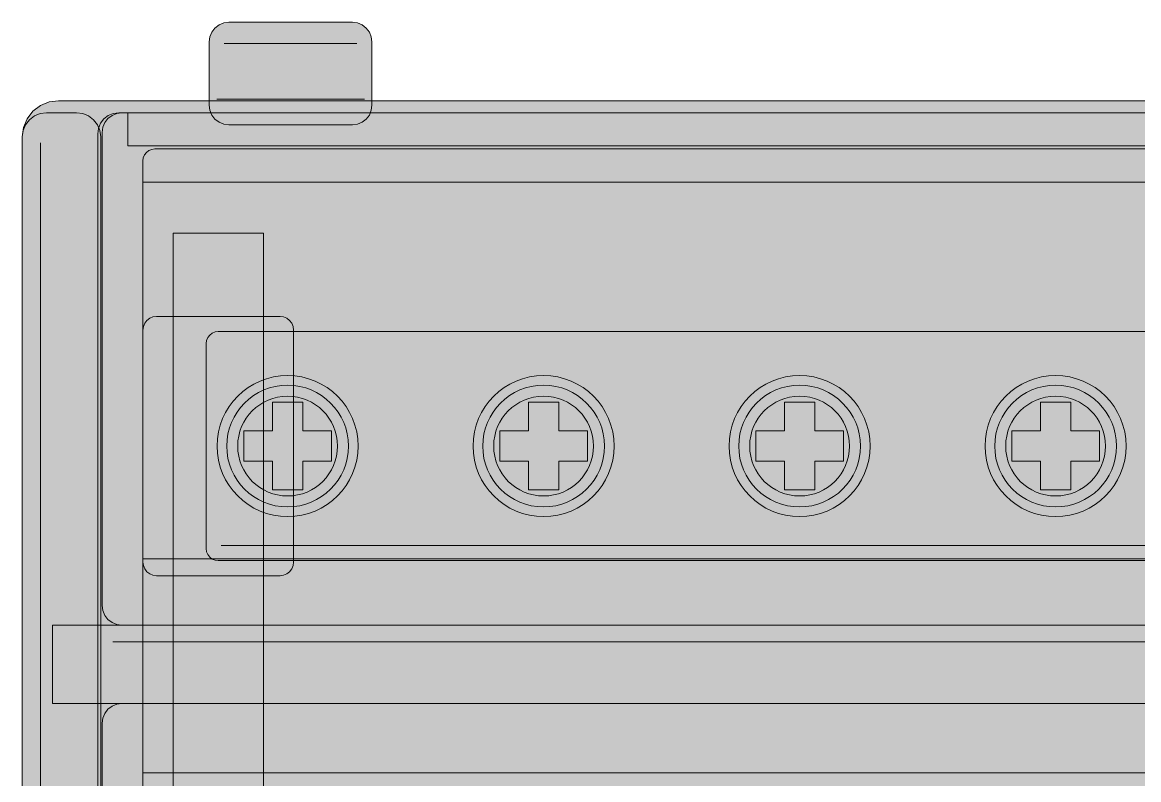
# Model space of a CAD drawing. Header units: millimetres. Extents: x 2517 to 4319, y 573 to 1664.
# Drawn here: x 2839.15 to 2876.18, y 676.32 to 701.44 of the extents above; entities that cross this region are included whole.
import ezdxf

# ---------------------------------------------------------------- set-up
doc = ezdxf.new("R2010")
doc.units = ezdxf.units.MM
for name, color, linetype, lineweight in [('EKF_DETAILS', 7, 'Continuous', 5), ('EKF_FILL', 7, 'Continuous', 5), ('EKF_OUTLINE', 7, 'Continuous', 13), ('EKF_TERMINALS', 7, 'Continuous', 5)]:
    doc.layers.add(name, color=color, linetype=linetype, lineweight=lineweight)

# ---------------------------------------------------------------- blocks, each defined once
blk = doc.blocks.new('EKF_CM_4x15')
at = {"layer": 'EKF_FILL', "true_color": 0x74745f}
blk.add_hatch(color=47, dxfattribs=at).paths.add_polyline_path([(10.95, 90.7), (11.118, 90.678), (11.275, 90.613), (11.41, 90.51), (11.513, 90.375), (11.578, 90.218), (11.6, 90.05), (11.6, 87.95), (11.578, 87.782), (11.513, 87.625), (11.41, 87.49), (11.275, 87.387), (11.118, 87.322), (10.95, 87.3), (6.85, 87.3), (6.682, 87.322), (6.525, 87.387), (6.39, 87.49), (6.287, 87.625), (6.222, 87.782), (6.2, 87.95), (6.2, 90.05), (6.222, 90.218), (6.287, 90.375), (6.39, 90.51), (6.525, 90.613), (6.682, 90.678), (6.85, 90.7)])
at = {"layer": 'EKF_FILL', "true_color": 0xe3e8e5}
blk.add_hatch(color=254, dxfattribs=at).paths.add_polyline_path([(135.3, 88.1), (135.611, 88.059), (135.9, 87.939), (136.149, 87.749), (136.339, 87.5), (136.459, 87.211), (136.5, 86.9), (136.5, 1.2), (136.459, 0.889), (136.339, 0.6), (136.149, 0.351), (135.9, 0.161), (135.611, 0.041), (135.3, 0), (1.2, 0), (0.889, 0.041), (0.6, 0.161), (0.351, 0.351), (0.161, 0.6), (0.041, 0.889), (0, 1.2), (0, 86.9), (0.041, 87.211), (0.161, 87.5), (0.351, 87.749), (0.6, 87.939), (0.889, 88.059), (1.2, 88.1)])
at = {"layer": 'EKF_FILL', "true_color": 0xe4e9e6}
blk.add_hatch(color=254, dxfattribs=at).paths.add_polyline_path([(1.8, 87.7), (2.007, 87.673), (2.2, 87.593), (2.366, 87.466), (2.493, 87.3), (2.573, 87.107), (2.6, 86.9), (2.6, 0.8), (2.573, 0.593), (2.493, 0.4), (2.366, 0.234), (2.2, 0.107), (2.007, 0.027), (1.8, 0), (0.8, 0), (0.593, 0.027), (0.4, 0.107), (0.234, 0.234), (0.107, 0.4), (0.027, 0.593), (0, 0.8), (0, 86.9), (0.027, 87.107), (0.107, 87.3), (0.234, 87.466), (0.4, 87.593), (0.593, 87.673), (0.8, 87.7)])
at = {"layer": 'EKF_FILL', "true_color": 0x55564e}
blk.add_hatch(color=251, dxfattribs=at).paths.add_polyline_path([(133.3, 87.7), (133.481, 87.676), (133.65, 87.606), (133.795, 87.495), (133.906, 87.35), (133.976, 87.181), (134, 87), (134, 1.4), (133.976, 1.219), (133.906, 1.05), (133.795, 0.905), (133.65, 0.794), (133.481, 0.724), (133.3, 0.7), (3.2, 0.7), (3.019, 0.724), (2.85, 0.794), (2.705, 0.905), (2.594, 1.05), (2.524, 1.219), (2.5, 1.4), (2.5, 87), (2.524, 87.181), (2.594, 87.35), (2.705, 87.495), (2.85, 87.606), (3.019, 87.676), (3.2, 87.7)])
at = {"layer": 'EKF_FILL', "true_color": 0x797c6b}
blk.add_hatch(color=8, dxfattribs=at).paths.add_polyline_path([(3.5, 87.7), (133, 87.7), (133, 86.6), (3.5, 86.6)])
at = {"layer": 'EKF_FILL', "true_color": 0x8b8e81}
for points in [[(3.3, 86.9), (133.2, 86.9), (133.2, 85.7), (3.3, 85.7)], [(3.3, 67.3), (133.2, 67.3), (133.2, 66.1), (3.3, 66.1)]]:
    blk.add_hatch(color=252, dxfattribs=at).paths.add_polyline_path(points)
at = {"layer": 'EKF_FILL', "true_color": 0x66665a}
blk.add_hatch(color=251, dxfattribs=at).paths.add_polyline_path([(132.1, 86.5), (132.204, 86.486), (132.3, 86.446), (132.383, 86.383), (132.446, 86.3), (132.486, 86.204), (132.5, 86.1), (132.5, 2.3), (132.486, 2.196), (132.446, 2.1), (132.383, 2.017), (132.3, 1.954), (132.204, 1.914), (132.1, 1.9), (4.4, 1.9), (4.296, 1.914), (4.2, 1.954), (4.117, 2.017), (4.054, 2.1), (4.014, 2.196), (4, 2.3), (4, 86.1), (4.014, 86.204), (4.054, 86.3), (4.117, 86.383), (4.2, 86.446), (4.296, 86.486), (4.4, 86.5)])
at = {"layer": 'EKF_FILL', "true_color": 0x7d7d6d}
blk.add_hatch(color=8, dxfattribs=at).paths.add_polyline_path([(5, 83.7), (8, 83.7), (8, 5), (5, 5)])
at = {"layer": 'EKF_FILL', "true_color": 0x56594c}
blk.add_hatch(color=251, dxfattribs=at).paths.add_polyline_path([(8.55, 80.942), (8.666, 80.926), (8.775, 80.881), (8.868, 80.81), (8.94, 80.716), (8.985, 80.608), (9, 80.492), (9, 72.791), (8.985, 72.675), (8.94, 72.567), (8.868, 72.473), (8.775, 72.402), (8.666, 72.357), (8.55, 72.341), (4.45, 72.341), (4.334, 72.357), (4.225, 72.402), (4.132, 72.473), (4.06, 72.567), (4.015, 72.675), (4, 72.791), (4, 80.492), (4.015, 80.608), (4.06, 80.716), (4.132, 80.81), (4.225, 80.881), (4.334, 80.926), (4.45, 80.942)])
at = {"layer": 'EKF_FILL', "true_color": 0x8b805d}
blk.add_hatch(color=45, dxfattribs=at).paths.add_polyline_path([(130, 80.442), (130.104, 80.428), (130.2, 80.388), (130.283, 80.324), (130.346, 80.242), (130.386, 80.145), (130.4, 80.041), (130.4, 73.242), (130.386, 73.138), (130.346, 73.041), (130.283, 72.959), (130.2, 72.895), (130.104, 72.855), (130, 72.841), (6.5, 72.841), (6.396, 72.855), (6.3, 72.895), (6.217, 72.959), (6.154, 73.041), (6.114, 73.138), (6.1, 73.242), (6.1, 80.041), (6.114, 80.145), (6.154, 80.242), (6.217, 80.324), (6.3, 80.388), (6.396, 80.428), (6.5, 80.442)])
at = {"layer": 'EKF_FILL', "true_color": 0x625f4e}
for points in [[(11.14, 76.642), (11.12, 76.336), (11.06, 76.036), (10.962, 75.746), (10.826, 75.472), (10.656, 75.217), (10.455, 74.987), (10.225, 74.785), (9.97, 74.615), (9.695, 74.48), (9.406, 74.381), (9.105, 74.322), (8.8, 74.302), (8.495, 74.322), (8.194, 74.381), (7.905, 74.48), (7.63, 74.615), (7.375, 74.785), (7.145, 74.987), (6.944, 75.217), (6.774, 75.472), (6.638, 75.746), (6.54, 76.036), (6.48, 76.336), (6.46, 76.642), (6.48, 76.947), (6.54, 77.247), (6.638, 77.537), (6.774, 77.811), (6.944, 78.066), (7.145, 78.296), (7.375, 78.498), (7.63, 78.668), (7.905, 78.803), (8.194, 78.902), (8.495, 78.961), (8.8, 78.981), (9.105, 78.961), (9.406, 78.902), (9.695, 78.803), (9.97, 78.668), (10.225, 78.498), (10.455, 78.296), (10.656, 78.066), (10.826, 77.811), (10.962, 77.537), (11.06, 77.247), (11.12, 76.947)], [(19.633, 76.642), (19.613, 76.336), (19.553, 76.036), (19.455, 75.746), (19.319, 75.472), (19.149, 75.217), (18.947, 74.987), (18.717, 74.785), (18.463, 74.615), (18.188, 74.48), (17.898, 74.381), (17.598, 74.322), (17.293, 74.302), (16.987, 74.322), (16.687, 74.381), (16.397, 74.48), (16.123, 74.615), (15.868, 74.785), (15.638, 74.987), (15.436, 75.217), (15.266, 75.472), (15.131, 75.746), (15.033, 76.036), (14.973, 76.336), (14.953, 76.642), (14.973, 76.947), (15.033, 77.247), (15.131, 77.537), (15.266, 77.811), (15.436, 78.066), (15.638, 78.296), (15.868, 78.498), (16.123, 78.668), (16.397, 78.803), (16.687, 78.902), (16.987, 78.961), (17.293, 78.981), (17.598, 78.961), (17.898, 78.902), (18.188, 78.803), (18.463, 78.668), (18.717, 78.498), (18.947, 78.296), (19.149, 78.066), (19.319, 77.811), (19.455, 77.537), (19.553, 77.247), (19.613, 76.947)], [(28.126, 76.642), (28.106, 76.336), (28.046, 76.036), (27.948, 75.746), (27.812, 75.472), (27.642, 75.217), (27.44, 74.987), (27.21, 74.785), (26.956, 74.615), (26.681, 74.48), (26.391, 74.381), (26.091, 74.322), (25.786, 74.302), (25.48, 74.322), (25.18, 74.381), (24.89, 74.48), (24.616, 74.615), (24.361, 74.785), (24.131, 74.987), (23.929, 75.217), (23.759, 75.472), (23.624, 75.746), (23.525, 76.036), (23.466, 76.336), (23.446, 76.642), (23.466, 76.947), (23.525, 77.247), (23.624, 77.537), (23.759, 77.811), (23.929, 78.066), (24.131, 78.296), (24.361, 78.498), (24.616, 78.668), (24.89, 78.803), (25.18, 78.902), (25.48, 78.961), (25.786, 78.981), (26.091, 78.961), (26.391, 78.902), (26.681, 78.803), (26.956, 78.668), (27.21, 78.498), (27.44, 78.296), (27.642, 78.066), (27.812, 77.811), (27.948, 77.537), (28.046, 77.247), (28.106, 76.947)], [(36.619, 76.642), (36.599, 76.336), (36.539, 76.036), (36.44, 75.746), (36.305, 75.472), (36.135, 75.217), (35.933, 74.987), (35.703, 74.785), (35.449, 74.615), (35.174, 74.48), (34.884, 74.381), (34.584, 74.322), (34.279, 74.302), (33.973, 74.322), (33.673, 74.381), (33.383, 74.48), (33.109, 74.615), (32.854, 74.785), (32.624, 74.987), (32.422, 75.217), (32.252, 75.472), (32.117, 75.746), (32.018, 76.036), (31.959, 76.336), (31.939, 76.642), (31.959, 76.947), (32.018, 77.247), (32.117, 77.537), (32.252, 77.811), (32.422, 78.066), (32.624, 78.296), (32.854, 78.498), (33.109, 78.668), (33.383, 78.803), (33.673, 78.902), (33.973, 78.961), (34.279, 78.981), (34.584, 78.961), (34.884, 78.902), (35.174, 78.803), (35.449, 78.668), (35.703, 78.498), (35.933, 78.296), (36.135, 78.066), (36.305, 77.811), (36.44, 77.537), (36.539, 77.247), (36.599, 76.947)]]:
    blk.add_hatch(color=251, dxfattribs=at).paths.add_polyline_path(points)
at = {"layer": 'EKF_FILL', "true_color": 0x909087}
for points in [[(10.82, 76.642), (10.803, 76.378), (10.751, 76.119), (10.666, 75.868), (10.549, 75.632), (10.403, 75.412), (10.228, 75.213), (10.03, 75.039), (9.81, 74.892), (9.573, 74.775), (9.323, 74.69), (9.064, 74.639), (8.8, 74.621), (8.536, 74.639), (8.277, 74.69), (8.027, 74.775), (7.79, 74.892), (7.57, 75.039), (7.372, 75.213), (7.197, 75.412), (7.051, 75.632), (6.934, 75.868), (6.849, 76.119), (6.797, 76.378), (6.78, 76.642), (6.797, 76.905), (6.849, 77.164), (6.934, 77.415), (7.051, 77.651), (7.197, 77.871), (7.372, 78.07), (7.57, 78.244), (7.79, 78.391), (8.027, 78.508), (8.277, 78.593), (8.536, 78.644), (8.8, 78.662), (9.064, 78.644), (9.323, 78.593), (9.573, 78.508), (9.81, 78.391), (10.03, 78.244), (10.228, 78.07), (10.403, 77.871), (10.549, 77.651), (10.666, 77.415), (10.751, 77.164), (10.803, 76.905)], [(19.313, 76.642), (19.296, 76.378), (19.244, 76.119), (19.159, 75.868), (19.042, 75.632), (18.895, 75.412), (18.721, 75.213), (18.523, 75.039), (18.303, 74.892), (18.066, 74.775), (17.816, 74.69), (17.557, 74.639), (17.293, 74.621), (17.029, 74.639), (16.77, 74.69), (16.52, 74.775), (16.283, 74.892), (16.063, 75.039), (15.865, 75.213), (15.69, 75.412), (15.543, 75.632), (15.427, 75.868), (15.342, 76.119), (15.29, 76.378), (15.273, 76.642), (15.29, 76.905), (15.342, 77.164), (15.427, 77.415), (15.543, 77.651), (15.69, 77.871), (15.865, 78.07), (16.063, 78.244), (16.283, 78.391), (16.52, 78.508), (16.77, 78.593), (17.029, 78.644), (17.293, 78.662), (17.557, 78.644), (17.816, 78.593), (18.066, 78.508), (18.303, 78.391), (18.523, 78.244), (18.721, 78.07), (18.895, 77.871), (19.042, 77.651), (19.159, 77.415), (19.244, 77.164), (19.296, 76.905)], [(27.806, 76.642), (27.788, 76.378), (27.737, 76.119), (27.652, 75.868), (27.535, 75.632), (27.388, 75.412), (27.214, 75.213), (27.015, 75.039), (26.796, 74.892), (26.559, 74.775), (26.309, 74.69), (26.049, 74.639), (25.786, 74.621), (25.522, 74.639), (25.263, 74.69), (25.013, 74.775), (24.776, 74.892), (24.556, 75.039), (24.357, 75.213), (24.183, 75.412), (24.036, 75.632), (23.919, 75.868), (23.835, 76.119), (23.783, 76.378), (23.766, 76.642), (23.783, 76.905), (23.835, 77.164), (23.919, 77.415), (24.036, 77.651), (24.183, 77.871), (24.357, 78.07), (24.556, 78.244), (24.776, 78.391), (25.013, 78.508), (25.263, 78.593), (25.522, 78.644), (25.786, 78.662), (26.049, 78.644), (26.309, 78.593), (26.559, 78.508), (26.796, 78.391), (27.015, 78.244), (27.214, 78.07), (27.388, 77.871), (27.535, 77.651), (27.652, 77.415), (27.737, 77.164), (27.788, 76.905)], [(36.299, 76.642), (36.281, 76.378), (36.23, 76.119), (36.145, 75.868), (36.028, 75.632), (35.881, 75.412), (35.707, 75.213), (35.508, 75.039), (35.289, 74.892), (35.052, 74.775), (34.801, 74.69), (34.542, 74.639), (34.279, 74.621), (34.015, 74.639), (33.756, 74.69), (33.506, 74.775), (33.269, 74.892), (33.049, 75.039), (32.85, 75.213), (32.676, 75.412), (32.529, 75.632), (32.412, 75.868), (32.327, 76.119), (32.276, 76.378), (32.259, 76.642), (32.276, 76.905), (32.327, 77.164), (32.412, 77.415), (32.529, 77.651), (32.676, 77.871), (32.85, 78.07), (33.049, 78.244), (33.269, 78.391), (33.506, 78.508), (33.756, 78.593), (34.015, 78.644), (34.279, 78.662), (34.542, 78.644), (34.801, 78.593), (35.052, 78.508), (35.289, 78.391), (35.508, 78.244), (35.707, 78.07), (35.881, 77.871), (36.028, 77.651), (36.145, 77.415), (36.23, 77.164), (36.281, 76.905)]]:
    blk.add_hatch(color=252, dxfattribs=at).paths.add_polyline_path(points)
at = {"layer": 'EKF_FILL', "true_color": 0x797d75}
for points in [[(10.456, 76.642), (10.442, 76.425), (10.4, 76.213), (10.33, 76.008), (10.234, 75.813), (10.114, 75.633), (9.971, 75.47), (9.808, 75.327), (9.628, 75.207), (9.434, 75.111), (9.229, 75.042), (9.016, 74.999), (8.8, 74.985), (8.584, 74.999), (8.371, 75.042), (8.166, 75.111), (7.972, 75.207), (7.792, 75.327), (7.629, 75.47), (7.486, 75.633), (7.366, 75.813), (7.27, 76.008), (7.2, 76.213), (7.158, 76.425), (7.144, 76.642), (7.158, 76.858), (7.2, 77.07), (7.27, 77.275), (7.366, 77.47), (7.486, 77.65), (7.629, 77.813), (7.792, 77.956), (7.972, 78.076), (8.166, 78.172), (8.371, 78.241), (8.584, 78.284), (8.8, 78.298), (9.016, 78.284), (9.229, 78.241), (9.434, 78.172), (9.628, 78.076), (9.808, 77.956), (9.971, 77.813), (10.114, 77.65), (10.234, 77.47), (10.33, 77.275), (10.4, 77.07), (10.442, 76.858)], [(18.949, 76.642), (18.935, 76.425), (18.893, 76.213), (18.823, 76.008), (18.727, 75.813), (18.607, 75.633), (18.464, 75.47), (18.301, 75.327), (18.121, 75.207), (17.927, 75.111), (17.722, 75.042), (17.509, 74.999), (17.293, 74.985), (17.077, 74.999), (16.864, 75.042), (16.659, 75.111), (16.465, 75.207), (16.285, 75.327), (16.122, 75.47), (15.979, 75.633), (15.858, 75.813), (15.763, 76.008), (15.693, 76.213), (15.651, 76.425), (15.636, 76.642), (15.651, 76.858), (15.693, 77.07), (15.763, 77.275), (15.858, 77.47), (15.979, 77.65), (16.122, 77.813), (16.285, 77.956), (16.465, 78.076), (16.659, 78.172), (16.864, 78.241), (17.077, 78.284), (17.293, 78.298), (17.509, 78.284), (17.722, 78.241), (17.927, 78.172), (18.121, 78.076), (18.301, 77.956), (18.464, 77.813), (18.607, 77.65), (18.727, 77.47), (18.823, 77.275), (18.893, 77.07), (18.935, 76.858)], [(27.442, 76.642), (27.428, 76.425), (27.386, 76.213), (27.316, 76.008), (27.22, 75.813), (27.1, 75.633), (26.957, 75.47), (26.794, 75.327), (26.614, 75.207), (26.42, 75.111), (26.214, 75.042), (26.002, 74.999), (25.786, 74.985), (25.57, 74.999), (25.357, 75.042), (25.152, 75.111), (24.958, 75.207), (24.777, 75.327), (24.614, 75.47), (24.472, 75.633), (24.351, 75.813), (24.255, 76.008), (24.186, 76.213), (24.143, 76.425), (24.129, 76.642), (24.143, 76.858), (24.186, 77.07), (24.255, 77.275), (24.351, 77.47), (24.472, 77.65), (24.614, 77.813), (24.777, 77.956), (24.958, 78.076), (25.152, 78.172), (25.357, 78.241), (25.57, 78.284), (25.786, 78.298), (26.002, 78.284), (26.214, 78.241), (26.42, 78.172), (26.614, 78.076), (26.794, 77.956), (26.957, 77.813), (27.1, 77.65), (27.22, 77.47), (27.316, 77.275), (27.386, 77.07), (27.428, 76.858)], [(35.935, 76.642), (35.921, 76.425), (35.879, 76.213), (35.809, 76.008), (35.713, 75.813), (35.593, 75.633), (35.45, 75.47), (35.287, 75.327), (35.107, 75.207), (34.912, 75.111), (34.707, 75.042), (34.495, 74.999), (34.279, 74.985), (34.062, 74.999), (33.85, 75.042), (33.645, 75.111), (33.45, 75.207), (33.27, 75.327), (33.107, 75.47), (32.964, 75.633), (32.844, 75.813), (32.748, 76.008), (32.679, 76.213), (32.636, 76.425), (32.622, 76.642), (32.636, 76.858), (32.679, 77.07), (32.748, 77.275), (32.844, 77.47), (32.964, 77.65), (33.107, 77.813), (33.27, 77.956), (33.45, 78.076), (33.645, 78.172), (33.85, 78.241), (34.062, 78.284), (34.279, 78.298), (34.495, 78.284), (34.707, 78.241), (34.912, 78.172), (35.107, 78.076), (35.287, 77.956), (35.45, 77.813), (35.593, 77.65), (35.713, 77.47), (35.809, 77.275), (35.879, 77.07), (35.921, 76.858)]]:
    blk.add_hatch(color=8, dxfattribs=at).paths.add_polyline_path(points)
at = {"layer": 'EKF_FILL', "true_color": 0x40473f}
for points in [[(8.295, 78.096), (9.305, 78.096), (9.305, 77.147), (10.254, 77.147), (10.254, 76.136), (9.305, 76.136), (9.305, 75.187), (8.295, 75.187), (8.295, 76.136), (7.346, 76.136), (7.346, 77.147), (8.295, 77.147)], [(16.788, 78.096), (17.798, 78.096), (17.798, 77.147), (18.747, 77.147), (18.747, 76.136), (17.798, 76.136), (17.798, 75.187), (16.788, 75.187), (16.788, 76.136), (15.838, 76.136), (15.838, 77.147), (16.788, 77.147)], [(25.281, 78.096), (26.291, 78.096), (26.291, 77.147), (27.24, 77.147), (27.24, 76.136), (26.291, 76.136), (26.291, 75.187), (25.281, 75.187), (25.281, 76.136), (24.331, 76.136), (24.331, 77.147), (25.281, 77.147)], [(33.774, 78.096), (34.784, 78.096), (34.784, 77.147), (35.733, 77.147), (35.733, 76.136), (34.784, 76.136), (34.784, 75.187), (33.774, 75.187), (33.774, 76.136), (32.824, 76.136), (32.824, 77.147), (33.774, 77.147)]]:
    blk.add_hatch(color=69, dxfattribs=at).paths.add_polyline_path(points)
at = {"layer": 'EKF_FILL', "true_color": 0x383e35}
blk.add_hatch(color=250, dxfattribs=at).paths.add_polyline_path([(3.1, 72.7), (133.4, 72.7), (133.4, 71.2), (3.1, 71.2)])
at = {"layer": 'EKF_FILL', "true_color": 0x343930}
blk.add_hatch(color=250, dxfattribs=at).paths.add_polyline_path([(1, 70.7), (135.5, 70.7), (135.5, 68.1), (1, 68.1)])
at = {"layer": 'EKF_DETAILS', "color": 253, "lineweight": 5, "true_color": 0xbeb69b}
blk.add_line((6.7, 90), (11.1, 90), dxfattribs=at)
at = {"layer": 'EKF_DETAILS', "color": 250, "lineweight": 5, "true_color": 0x292f27}
blk.add_line((6.45, 88.15), (11.35, 88.15), dxfattribs=at)
at = {"layer": 'EKF_DETAILS', "color": 7, "lineweight": 5, "true_color": 0xffffff}
blk.add_line((0.6, 86.7), (0.6, 1), dxfattribs=at)
at = {"layer": 'EKF_DETAILS', "color": 253, "lineweight": 5, "true_color": 0xacafa4}
for p, q in [((4, 85.4), (132.5, 85.4)), ((4, 65.8), (132.5, 65.8))]:
    blk.add_line(p, q, dxfattribs=at)
at = {"layer": 'EKF_DETAILS', "color": 252, "lineweight": 5, "true_color": 0x9a9d8e}
blk.add_line((4, 72.9), (132.5, 72.9), dxfattribs=at)
at = {"layer": 'EKF_DETAILS', "color": 252, "lineweight": 5, "true_color": 0x8b9083}
blk.add_line((3, 70.15), (133.5, 70.15), dxfattribs=at)
at = {"layer": 'EKF_DETAILS', "color": 250, "lineweight": 5, "true_color": 0x31372c}
blk.add_lwpolyline([(10.95, 90.7), (11.118, 90.678), (11.275, 90.613), (11.41, 90.51), (11.513, 90.375), (11.578, 90.218), (11.6, 90.05), (11.6, 87.95), (11.578, 87.782), (11.513, 87.625), (11.41, 87.49), (11.275, 87.387), (11.118, 87.322), (10.95, 87.3), (6.85, 87.3), (6.682, 87.322), (6.525, 87.387), (6.39, 87.49), (6.287, 87.625), (6.222, 87.782), (6.2, 87.95), (6.2, 90.05), (6.222, 90.218), (6.287, 90.375), (6.39, 90.51), (6.525, 90.613), (6.682, 90.678), (6.85, 90.7)], close=True, dxfattribs=at)
at = {"layer": 'EKF_DETAILS', "color": 251, "lineweight": 5, "true_color": 0x485046}
blk.add_lwpolyline([(0, 0.8), (0, 86.9), (0.027, 87.107), (0.107, 87.3), (0.234, 87.466), (0.4, 87.593), (0.593, 87.673), (0.8, 87.7), (1.8, 87.7), (2.007, 87.673), (2.2, 87.593), (2.366, 87.466), (2.493, 87.3), (2.573, 87.107), (2.6, 86.9), (2.6, 0.8)], dxfattribs=at)
at = {"layer": 'EKF_DETAILS', "color": 250, "lineweight": 5, "true_color": 0x282d29}
blk.add_lwpolyline([(133.3, 0.7), (3.2, 0.7), (3.019, 0.724), (2.85, 0.794), (2.705, 0.905), (2.594, 1.05), (2.524, 1.219), (2.5, 1.4), (2.5, 87), (2.524, 87.181), (2.594, 87.35), (2.705, 87.495), (2.85, 87.606), (3.019, 87.676), (3.2, 87.7), (133.3, 87.7)], dxfattribs=at)
at = {"layer": 'EKF_DETAILS', "color": 250, "lineweight": 5, "true_color": 0x30372f}
for points in [[(133.2, 70.7), (3.3, 70.7), (3.132, 70.722), (2.975, 70.787), (2.84, 70.89), (2.737, 71.025), (2.672, 71.182), (2.65, 71.35), (2.65, 87.05), (2.672, 87.218), (2.737, 87.375), (2.84, 87.51), (2.975, 87.613), (3.132, 87.678), (3.3, 87.7), (133.2, 87.7)], [(133.2, 23.5), (3.3, 23.5), (3.132, 23.522), (2.975, 23.587), (2.84, 23.69), (2.737, 23.825), (2.672, 23.982), (2.65, 24.15), (2.65, 67.45), (2.672, 67.618), (2.737, 67.775), (2.84, 67.91), (2.975, 68.013), (3.132, 68.078), (3.3, 68.1), (133.2, 68.1)]]:
    blk.add_lwpolyline(points, dxfattribs=at)
at = {"layer": 'EKF_DETAILS', "color": 250, "lineweight": 5, "true_color": 0x373e31}
blk.add_lwpolyline([(3.5, 87.7), (133, 87.7), (133, 86.6), (3.5, 86.6)], close=True, dxfattribs=at)
at = {"layer": 'EKF_DETAILS', "color": 252, "lineweight": 5, "true_color": 0x8e9188}
blk.add_lwpolyline([(132.1, 1.9), (4.4, 1.9), (4.296, 1.914), (4.2, 1.954), (4.117, 2.017), (4.054, 2.1), (4.014, 2.196), (4, 2.3), (4, 86.1), (4.014, 86.204), (4.054, 86.3), (4.117, 86.383), (4.2, 86.446), (4.296, 86.486), (4.4, 86.5), (132.1, 86.5)], dxfattribs=at)
at = {"layer": 'EKF_DETAILS', "color": 59, "lineweight": 5, "true_color": 0x484d42}
blk.add_lwpolyline([(5, 83.7), (8, 83.7), (8, 5), (5, 5)], close=True, dxfattribs=at)
at = {"layer": 'EKF_DETAILS', "color": 69, "lineweight": 5, "true_color": 0x40463b}
blk.add_lwpolyline([(8.55, 80.942), (8.666, 80.926), (8.775, 80.881), (8.868, 80.81), (8.94, 80.716), (8.985, 80.608), (9, 80.492), (9, 72.791), (8.985, 72.675), (8.94, 72.567), (8.868, 72.473), (8.775, 72.402), (8.666, 72.357), (8.55, 72.341), (4.45, 72.341), (4.334, 72.357), (4.225, 72.402), (4.132, 72.473), (4.06, 72.567), (4.015, 72.675), (4, 72.791), (4, 80.492), (4.015, 80.608), (4.06, 80.716), (4.132, 80.81), (4.225, 80.881), (4.334, 80.926), (4.45, 80.942)], close=True, dxfattribs=at)
at = {"layer": 'EKF_DETAILS', "color": 250, "lineweight": 5, "true_color": 0x292f28}
blk.add_lwpolyline([(1, 70.7), (135.5, 70.7), (135.5, 68.1), (1, 68.1)], close=True, dxfattribs=at)
at = {"layer": 'EKF_OUTLINE', "color": 250, "lineweight": 13, "true_color": 0x303733}
blk.add_lwpolyline([(135.3, 0), (1.2, 0), (0.889, 0.041), (0.6, 0.161), (0.351, 0.351), (0.161, 0.6), (0.041, 0.889), (0, 1.2), (0, 86.9), (0.041, 87.211), (0.161, 87.5), (0.351, 87.749), (0.6, 87.939), (0.889, 88.059), (1.2, 88.1), (135.3, 88.1)], dxfattribs=at)
at = {"layer": 'EKF_TERMINALS', "color": 33, "lineweight": 5, "true_color": 0xb1a078}
blk.add_line((6.6, 73.341), (129.9, 73.341), dxfattribs=at)
at = {"layer": 'EKF_TERMINALS', "color": 59, "lineweight": 5, "true_color": 0x4b4e3f}
blk.add_lwpolyline([(130, 72.841), (6.5, 72.841), (6.396, 72.855), (6.3, 72.895), (6.217, 72.959), (6.154, 73.041), (6.114, 73.138), (6.1, 73.242), (6.1, 80.041), (6.114, 80.145), (6.154, 80.242), (6.217, 80.324), (6.3, 80.388), (6.396, 80.428), (6.5, 80.442), (130, 80.442)], dxfattribs=at)
at = {"layer": 'EKF_TERMINALS', "color": 250, "lineweight": 5, "true_color": 0x333a33}
for points in [[(8.295, 78.096), (9.305, 78.096), (9.305, 77.147), (10.254, 77.147), (10.254, 76.136), (9.305, 76.136), (9.305, 75.187), (8.295, 75.187), (8.295, 76.136), (7.346, 76.136), (7.346, 77.147), (8.295, 77.147)], [(16.788, 78.096), (17.798, 78.096), (17.798, 77.147), (18.747, 77.147), (18.747, 76.136), (17.798, 76.136), (17.798, 75.187), (16.788, 75.187), (16.788, 76.136), (15.838, 76.136), (15.838, 77.147), (16.788, 77.147)], [(25.281, 78.096), (26.291, 78.096), (26.291, 77.147), (27.24, 77.147), (27.24, 76.136), (26.291, 76.136), (26.291, 75.187), (25.281, 75.187), (25.281, 76.136), (24.331, 76.136), (24.331, 77.147), (25.281, 77.147)], [(33.774, 78.096), (34.784, 78.096), (34.784, 77.147), (35.733, 77.147), (35.733, 76.136), (34.784, 76.136), (34.784, 75.187), (33.774, 75.187), (33.774, 76.136), (32.824, 76.136), (32.824, 77.147), (33.774, 77.147)]]:
    blk.add_lwpolyline(points, close=True, dxfattribs=at)
at = {"layer": 'EKF_TERMINALS', "color": 250, "lineweight": 5, "true_color": 0x383a35}
for centre, radius in [((8.8, 76.642), 2.34), ((17.293, 76.642), 2.34), ((25.786, 76.642), 2.34), ((34.279, 76.642), 2.34), ((8.8, 76.642), 2.02), ((17.293, 76.642), 2.02), ((25.786, 76.642), 2.02), ((34.279, 76.642), 2.02), ((8.8, 76.642), 1.656), ((17.293, 76.642), 1.656), ((25.786, 76.642), 1.656), ((34.279, 76.642), 1.656)]:
    blk.add_circle(centre, radius, dxfattribs=at)
blk = doc.blocks.new('*U42')
blk.add_blockref('EKF_CM_4x15', (0, 0))

msp = doc.modelspace()

# ---------------------------------------------------------------- block references
msp.add_blockref('*U42', (2839.15, 610.74))

doc.saveas('drawing.dxf')
